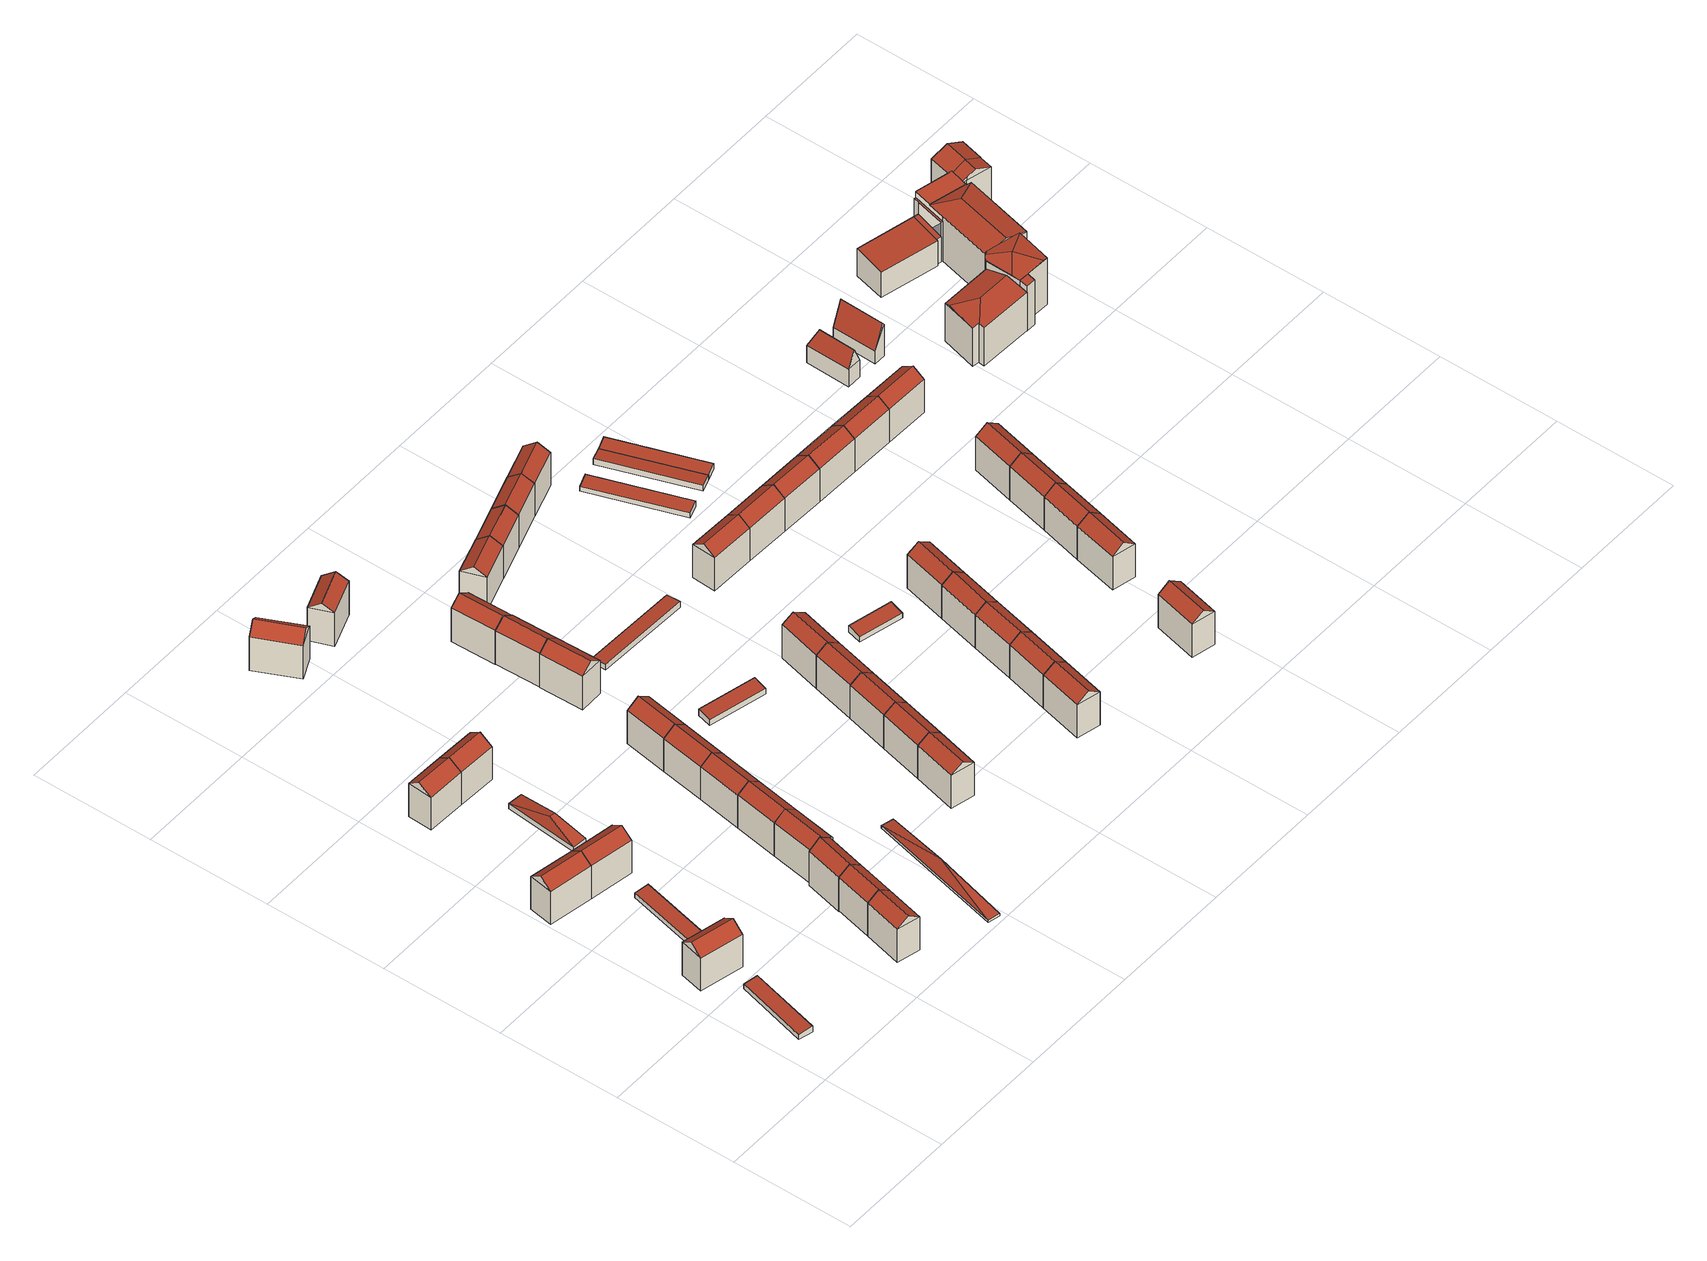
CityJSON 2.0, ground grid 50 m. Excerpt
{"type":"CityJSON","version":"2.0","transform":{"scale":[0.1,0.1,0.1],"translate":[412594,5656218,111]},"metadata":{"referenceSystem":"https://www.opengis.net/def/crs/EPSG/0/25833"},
"CityObjects":{
"building1":{"type":"Building","attributes":{"Dachtyp_tdc":"tdcPolyFlatRoof","Gemeindeschluessel":14612000,"Dachneigung":5.55,"QualitaetDacherkennung":87,"Geometrietyp2DReferenz":"3000","measuredHeight":2.7,"function":"31001_2463","roofType":"2100"},"geometry":[{"type":"Solid","lod":"2","boundaries":[[[[0,1,2,3]],[[1,4,5,2]],[[4,6,7,5]],[[6,0,3,7]],[[6,4,1,0]],[[3,2,5,7]]]],"semantics":{"surfaces":[{"type":"WallSurface"},{"type":"RoofSurface"},{"type":"GroundSurface"}],"values":[[0,0,0,0,1,2]]}}]},
"building2":{"type":"Building","attributes":{"Dachtyp_tdc":"tdcGableRoof","Gemeindeschluessel":14612000,"Dachneigung":35.39,"QualitaetDacherkennung":75,"Geometrietyp2DReferenz":"3000","measuredHeight":19.1,"function":"31001_9998","roofType":"3100"},"geometry":[{"type":"Solid","lod":"2","boundaries":[[[[8,9,10,11]],[[9,12,13,10]],[[12,14,15,13]],[[14,8,11,15]],[[12,9,16]],[[8,14,17]],[[9,8,17,16]],[[14,12,16,17]],[[11,10,13,15]]]],"semantics":{"surfaces":[{"type":"WallSurface"},{"type":"RoofSurface"},{"type":"GroundSurface"}],"values":[[0,0,0,0,0,0,1,1,2]]}}]},
"building3":{"type":"Building","attributes":{"Dachtyp_tdc":"tdcGableRoof","Gemeindeschluessel":14612000,"Dachneigung":35.64,"QualitaetDacherkennung":74,"Geometrietyp2DReferenz":"3000","measuredHeight":19.13,"function":"31001_9998","roofType":"3100"},"geometry":[{"type":"Solid","lod":"2","boundaries":[[[[18,19,20,21]],[[19,22,23,20]],[[22,24,25,23]],[[24,18,21,25]],[[22,19,26]],[[18,24,27]],[[19,18,27,26]],[[24,22,26,27]],[[21,20,23,25]]]],"semantics":{"surfaces":[{"type":"WallSurface"},{"type":"RoofSurface"},{"type":"GroundSurface"}],"values":[[0,0,0,0,0,0,1,1,2]]}}]},
"building4":{"type":"Building","attributes":{"Dachtyp_tdc":"tdcPolyFlatRoof","Gemeindeschluessel":14612000,"Dachneigung":5.26,"QualitaetDacherkennung":75,"Geometrietyp2DReferenz":"3000","measuredHeight":2.68,"function":"31001_2463","roofType":"2100"},"geometry":[{"type":"Solid","lod":"2","boundaries":[[[[28,29,30,31]],[[29,32,33,30]],[[32,34,35,33]],[[34,28,31,35]],[[34,32,29,28]],[[31,30,33,35]]]],"semantics":{"surfaces":[{"type":"WallSurface"},{"type":"RoofSurface"},{"type":"GroundSurface"}],"values":[[0,0,0,0,1,2]]}}]},
"building5":{"type":"Building","attributes":{"Dachtyp_tdc":"tdcGableRoof","Gemeindeschluessel":14612000,"Dachneigung":35.55,"QualitaetDacherkennung":75,"Geometrietyp2DReferenz":"3000","measuredHeight":19.11,"function":"31001_9998","roofType":"3100"},"geometry":[{"type":"Solid","lod":"2","boundaries":[[[[36,18,21,37]],[[18,24,25,21]],[[24,38,39,25]],[[38,36,37,39]],[[24,18,27]],[[36,38,40]],[[18,36,40,27]],[[38,24,27,40]],[[37,21,25,39]]]],"semantics":{"surfaces":[{"type":"WallSurface"},{"type":"RoofSurface"},{"type":"GroundSurface"}],"values":[[0,0,0,0,0,0,1,1,2]]}}]},
"building6":{"type":"Building","attributes":{"Dachtyp_tdc":"tdcGableRoof","Gemeindeschluessel":14612000,"Dachneigung":35.31,"QualitaetDacherkennung":88,"Geometrietyp2DReferenz":"3000","measuredHeight":19.19,"function":"31001_9998","roofType":"3100"},"geometry":[{"type":"Solid","lod":"2","boundaries":[[[[41,42,43,44]],[[42,45,46,43]],[[45,47,48,46]],[[47,41,44,48]],[[45,42,49]],[[41,47,50]],[[42,41,50,49]],[[47,45,49,50]],[[44,43,46,48]]]],"semantics":{"surfaces":[{"type":"WallSurface"},{"type":"RoofSurface"},{"type":"GroundSurface"}],"values":[[0,0,0,0,0,0,1,1,2]]}}]},
"building7":{"type":"Building","attributes":{"Dachtyp_tdc":"tdcGableRoof","Gemeindeschluessel":14612000,"Dachneigung":35.02,"QualitaetDacherkennung":83,"Geometrietyp2DReferenz":"3000","measuredHeight":19.16,"function":"31001_9998","roofType":"3100"},"geometry":[{"type":"Solid","lod":"2","boundaries":[[[[51,52,53,54]],[[52,55,56,53]],[[55,57,58,56]],[[57,51,54,58]],[[55,52,59]],[[51,57,60]],[[52,51,60,59]],[[57,55,59,60]],[[54,53,56,58]]]],"semantics":{"surfaces":[{"type":"WallSurface"},{"type":"RoofSurface"},{"type":"GroundSurface"}],"values":[[0,0,0,0,0,0,1,1,2]]}}]},
"building8":{"type":"Building","attributes":{"Dachtyp_tdc":"tdcGableRoof","Gemeindeschluessel":14612000,"Dachneigung":35.97,"QualitaetDacherkennung":90,"Geometrietyp2DReferenz":"3000","measuredHeight":19.18,"function":"31001_9998","roofType":"3100"},"geometry":[{"type":"Solid","lod":"2","boundaries":[[[[47,61,62,48]],[[61,63,64,62]],[[65,47,48,44]],[[63,61,66]],[[47,65,67]],[[61,47,67,66]],[[65,63,66,67]],[[48,62,64,44]],[[63,65,44,64]]]],"semantics":{"surfaces":[{"type":"WallSurface"},{"type":"RoofSurface"},{"type":"GroundSurface"}],"values":[[0,0,0,0,0,1,1,2,0]]}}]},
"building9":{"type":"Building","attributes":{"Dachtyp_tdc":"tdcHipRoof","Gemeindeschluessel":14612000,"Dachneigung":67.51,"QualitaetDacherkennung":10,"Geometrietyp2DReferenz":"3000","measuredHeight":7.42,"function":"31001_2463","roofType":"3200"},"geometry":[{"type":"Solid","lod":"2","boundaries":[[[[68,69,70,71]],[[69,72,73,70]],[[72,74,75,73]],[[74,68,71,75]],[[72,69,76]],[[68,74,77]],[[69,68,77,76]],[[74,72,76,77]],[[71,70,73,75]]]],"semantics":{"surfaces":[{"type":"WallSurface"},{"type":"RoofSurface"},{"type":"GroundSurface"}],"values":[[0,0,0,0,1,1,1,1,2]]}}]},
"building10":{"type":"Building","attributes":{"Dachtyp_tdc":"tdcGableRoof","Gemeindeschluessel":14612000,"Dachneigung":35.91,"QualitaetDacherkennung":90,"Geometrietyp2DReferenz":"3000","measuredHeight":19.71,"function":"31001_9998","roofType":"3100"},"geometry":[{"type":"Solid","lod":"2","boundaries":[[[[66,61,78,79]],[[61,80,81,78]],[[80,82,83,81]],[[82,84,85,83]],[[84,86,87,85]],[[86,88,89,87]],[[88,63,90,89]],[[63,66,79,90]],[[86,84,82,80,61,66]],[[66,63,88,86]],[[79,78,81,83,85,87,89,90]]]],"semantics":{"surfaces":[{"type":"WallSurface"},{"type":"RoofSurface"},{"type":"GroundSurface"}],"values":[[0,0,0,0,0,0,0,0,1,1,2]]}}]},
"building11":{"type":"Building","attributes":{"Dachtyp_tdc":"tdcGableRoof","Gemeindeschluessel":14612000,"Dachneigung":35.01,"QualitaetDacherkennung":83,"Geometrietyp2DReferenz":"3000","measuredHeight":19.16,"function":"31001_9998","roofType":"3100"},"geometry":[{"type":"Solid","lod":"2","boundaries":[[[[52,91,92,53]],[[91,93,94,92]],[[93,55,56,94]],[[55,52,53,56]],[[93,91,95]],[[52,55,96]],[[91,52,96,95]],[[55,93,95,96]],[[53,92,94,56]]]],"semantics":{"surfaces":[{"type":"WallSurface"},{"type":"RoofSurface"},{"type":"GroundSurface"}],"values":[[0,0,0,0,0,0,1,1,2]]}}]},
"building12":{"type":"Building","attributes":{"Dachtyp_tdc":"tdcFreeFormRoof","Gemeindeschluessel":14612000,"Dachneigung":35.44,"QualitaetDacherkennung":91,"Geometrietyp2DReferenz":"3000","measuredHeight":19.19,"function":"31001_9998","roofType":"5000"},"geometry":[{"type":"Solid","lod":"2","boundaries":[[[[97,98,99,100]],[[98,101,102,99]],[[101,103,104,102]],[[103,88,105,104]],[[88,97,100,105]],[[106,107,98,97]],[[88,103,101,107,106]],[[97,88,106]],[[101,98,107]],[[100,99,102,104,105]]]],"semantics":{"surfaces":[{"type":"WallSurface"},{"type":"RoofSurface"},{"type":"GroundSurface"}],"values":[[0,0,0,0,0,1,1,0,0,2]]}}]},
"building13":{"type":"Building","attributes":{"Dachtyp_tdc":"tdcGableRoof","Gemeindeschluessel":14612000,"Dachneigung":35.56,"QualitaetDacherkennung":92,"Geometrietyp2DReferenz":"3000","measuredHeight":19.22,"function":"31001_9998","roofType":"3100"},"geometry":[{"type":"Solid","lod":"2","boundaries":[[[[98,108,109,99]],[[108,110,111,109]],[[110,101,102,111]],[[101,98,99,102]],[[110,108,112]],[[98,101,107]],[[108,98,107,112]],[[101,110,112,107]],[[99,109,111,102]]]],"semantics":{"surfaces":[{"type":"WallSurface"},{"type":"RoofSurface"},{"type":"GroundSurface"}],"values":[[0,0,0,0,0,0,1,1,2]]}}]},
"building14":{"type":"Building","attributes":{"Dachtyp_tdc":"tdcTentRoof","Gemeindeschluessel":14612000,"Dachneigung":64.66,"QualitaetDacherkennung":13,"Geometrietyp2DReferenz":"3000","measuredHeight":6.42,"function":"31001_2463","roofType":"4000"},"geometry":[{"type":"Solid","lod":"2","boundaries":[[[[113,114,115,116]],[[114,117,118,115]],[[117,119,120,118]],[[119,113,116,120]],[[114,113,121]],[[117,114,121]],[[119,117,121]],[[113,119,121]],[[116,115,118,120]]]],"semantics":{"surfaces":[{"type":"WallSurface"},{"type":"RoofSurface"},{"type":"GroundSurface"}],"values":[[0,0,0,0,1,1,1,1,2]]}}]},
"building15":{"type":"Building","attributes":{"Dachtyp_tdc":"tdcGableRoof","Gemeindeschluessel":14612000,"Dachneigung":35.61,"QualitaetDacherkennung":92,"Geometrietyp2DReferenz":"3000","measuredHeight":19.2,"function":"31001_9998","roofType":"3100"},"geometry":[{"type":"Solid","lod":"2","boundaries":[[[[122,123,124,109]],[[123,125,126,124]],[[125,110,111,126]],[[110,122,109,111]],[[125,123,127]],[[122,110,112]],[[123,122,112,127]],[[110,125,127,112]],[[109,124,126,111]]]],"semantics":{"surfaces":[{"type":"WallSurface"},{"type":"RoofSurface"},{"type":"GroundSurface"}],"values":[[0,0,0,0,0,0,1,1,2]]}}]},
"building16":{"type":"Building","attributes":{"Dachtyp_tdc":"tdcGableRoof","Gemeindeschluessel":14612000,"Dachneigung":35.51,"QualitaetDacherkennung":92,"Geometrietyp2DReferenz":"3000","measuredHeight":19.21,"function":"31001_9998","roofType":"3100"},"geometry":[{"type":"Solid","lod":"2","boundaries":[[[[123,128,129,124]],[[128,130,131,129]],[[130,125,126,131]],[[125,123,124,126]],[[130,128,132]],[[123,125,127]],[[128,123,127,132]],[[125,130,132,127]],[[124,129,131,126]]]],"semantics":{"surfaces":[{"type":"WallSurface"},{"type":"RoofSurface"},{"type":"GroundSurface"}],"values":[[0,0,0,0,0,0,1,1,2]]}}]},
"building17":{"type":"Building","attributes":{"Dachtyp_tdc":"tdcGableRoof","Gemeindeschluessel":14612000,"Dachneigung":37.38,"QualitaetDacherkennung":75,"Geometrietyp2DReferenz":"3000","measuredHeight":19.61,"function":"31001_9998","roofType":"3100"},"geometry":[{"type":"Solid","lod":"2","boundaries":[[[[133,134,135,136]],[[137,138,139,140]],[[141,142,138,137]],[[142,134,139,138]],[[134,133,140,139]],[[133,141,137,140]],[[134,142,135]],[[141,133,136]],[[142,141,136,135]]]],"semantics":{"surfaces":[{"type":"RoofSurface"},{"type":"GroundSurface"},{"type":"WallSurface"}],"values":[[0,1,2,2,2,2,2,2,0]]}}]},
"building18":{"type":"Building","attributes":{"Dachtyp_tdc":"tdcGableRoof","Gemeindeschluessel":14612000,"Dachneigung":35.32,"QualitaetDacherkennung":86,"Geometrietyp2DReferenz":"3000","measuredHeight":19.2,"function":"31001_9998","roofType":"3100"},"geometry":[{"type":"Solid","lod":"2","boundaries":[[[[143,144,145,129]],[[144,146,147,145]],[[146,130,131,147]],[[130,143,129,131]],[[146,144,148]],[[143,130,132]],[[144,143,132,148]],[[130,146,148,132]],[[129,145,147,131]]]],"semantics":{"surfaces":[{"type":"WallSurface"},{"type":"RoofSurface"},{"type":"GroundSurface"}],"values":[[0,0,0,0,0,0,1,1,2]]}}]},
"building19":{"type":"Building","attributes":{"Dachtyp_tdc":"tdcGableRoof","Gemeindeschluessel":14612000,"Dachneigung":34.57,"QualitaetDacherkennung":83,"Geometrietyp2DReferenz":"3000","measuredHeight":19.11,"function":"31001_9998","roofType":"3100"},"geometry":[{"type":"Solid","lod":"2","boundaries":[[[[149,150,151,152]],[[150,153,154,151]],[[153,155,156,154]],[[155,149,152,156]],[[153,150,157]],[[149,155,158]],[[150,149,158,157]],[[155,153,157,158]],[[152,151,154,156]]]],"semantics":{"surfaces":[{"type":"WallSurface"},{"type":"RoofSurface"},{"type":"GroundSurface"}],"values":[[0,0,0,0,0,0,1,1,2]]}}]},
"building20":{"type":"Building","attributes":{"Dachtyp_tdc":"tdcGableRoof","Gemeindeschluessel":14612000,"Dachneigung":37.16,"QualitaetDacherkennung":88,"Geometrietyp2DReferenz":"3000","measuredHeight":19.47,"function":"31001_9998","roofType":"3100"},"geometry":[{"type":"Solid","lod":"2","boundaries":[[[[159,160,161,162]],[[160,163,164,161]],[[163,165,166,164]],[[165,159,162,166]],[[163,160,167]],[[159,165,168]],[[160,159,168,167]],[[165,163,167,168]],[[162,161,164,166]]]],"semantics":{"surfaces":[{"type":"WallSurface"},{"type":"RoofSurface"},{"type":"GroundSurface"}],"values":[[0,0,0,0,0,0,1,1,2]]}}]},
"building21":{"type":"Building","attributes":{"Dachtyp_tdc":"tdcGableRoof","Gemeindeschluessel":14612000,"Dachneigung":34.82,"QualitaetDacherkennung":87,"Geometrietyp2DReferenz":"3000","measuredHeight":19.14,"function":"31001_9998","roofType":"3100"},"geometry":[{"type":"Solid","lod":"2","boundaries":[[[[169,170,171,172]],[[170,173,174,171]],[[173,175,176,174]],[[175,169,172,176]],[[173,170,177]],[[169,175,178]],[[170,169,178,177]],[[175,173,177,178]],[[172,171,174,176]]]],"semantics":{"surfaces":[{"type":"WallSurface"},{"type":"RoofSurface"},{"type":"GroundSurface"}],"values":[[0,0,0,0,0,0,1,1,2]]}}]},
"building22":{"type":"Building","attributes":{"Dachtyp_tdc":"tdcGableRoof","Gemeindeschluessel":14612000,"Dachneigung":37.11,"QualitaetDacherkennung":91,"Geometrietyp2DReferenz":"3000","measuredHeight":19.4,"function":"31001_9998","roofType":"3100"},"geometry":[{"type":"Solid","lod":"2","boundaries":[[[[179,180,181,182]],[[180,183,184,181]],[[183,185,186,184]],[[185,179,182,186]],[[183,180,187]],[[179,185,188]],[[180,179,188,187]],[[185,183,187,188]],[[182,181,184,186]]]],"semantics":{"surfaces":[{"type":"WallSurface"},{"type":"RoofSurface"},{"type":"GroundSurface"}],"values":[[0,0,0,0,0,0,1,1,2]]}}]},
"building23":{"type":"Building","attributes":{"Dachtyp_tdc":"tdcGableRoof","Gemeindeschluessel":14612000,"Dachneigung":36.92,"QualitaetDacherkennung":90,"Geometrietyp2DReferenz":"3000","measuredHeight":19.44,"function":"31001_9998","roofType":"3100"},"geometry":[{"type":"Solid","lod":"2","boundaries":[[[[189,190,191,192]],[[190,193,194,191]],[[193,195,196,194]],[[195,189,192,196]],[[193,190,197]],[[189,195,198]],[[190,189,198,197]],[[195,193,197,198]],[[192,191,194,196]]]],"semantics":{"surfaces":[{"type":"WallSurface"},{"type":"RoofSurface"},{"type":"GroundSurface"}],"values":[[0,0,0,0,0,0,1,1,2]]}}]},
"building24":{"type":"Building","attributes":{"Dachtyp_tdc":"tdcGableRoof","Gemeindeschluessel":14612000,"Dachneigung":34.36,"QualitaetDacherkennung":91,"Geometrietyp2DReferenz":"3000","measuredHeight":19.15,"function":"31001_9998","roofType":"3100"},"geometry":[{"type":"Solid","lod":"2","boundaries":[[[[170,199,200,201]],[[199,202,203,200]],[[202,173,204,203]],[[173,170,201,204]],[[202,199,205]],[[170,173,206]],[[199,170,206,205]],[[173,202,205,206]],[[201,200,203,204]]]],"semantics":{"surfaces":[{"type":"WallSurface"},{"type":"RoofSurface"},{"type":"GroundSurface"}],"values":[[0,0,0,0,0,0,1,1,2]]}}]},
"building25":{"type":"Building","attributes":{"Dachtyp_tdc":"tdcPolyFlatRoof","Gemeindeschluessel":14612000,"Dachneigung":5.89,"QualitaetDacherkennung":52,"Geometrietyp2DReferenz":"3000","measuredHeight":3.11,"function":"31001_2463","roofType":"2100"},"geometry":[{"type":"Solid","lod":"2","boundaries":[[[[207,208,209,210]],[[208,211,212,209]],[[211,213,214,212]],[[213,207,210,214]],[[213,211,208,207]],[[210,209,212,214]]]],"semantics":{"surfaces":[{"type":"WallSurface"},{"type":"RoofSurface"},{"type":"GroundSurface"}],"values":[[0,0,0,0,1,2]]}}]},
"building26":{"type":"Building","attributes":{"Dachtyp_tdc":"tdcGableRoof","Gemeindeschluessel":14612000,"Dachneigung":34.79,"QualitaetDacherkennung":91,"Geometrietyp2DReferenz":"3000","measuredHeight":19.17,"function":"31001_9998","roofType":"3100"},"geometry":[{"type":"Solid","lod":"2","boundaries":[[[[199,215,216,200]],[[215,217,218,216]],[[217,219,203,218]],[[219,199,200,203]],[[217,215,220]],[[199,219,205]],[[215,199,205,220]],[[219,217,220,205]],[[200,216,218,203]]]],"semantics":{"surfaces":[{"type":"WallSurface"},{"type":"RoofSurface"},{"type":"GroundSurface"}],"values":[[0,0,0,0,0,0,1,1,2]]}}]},
"building27":{"type":"Building","attributes":{"Dachtyp_tdc":"tdcGableRoof","Gemeindeschluessel":14612000,"Dachneigung":34.71,"QualitaetDacherkennung":91,"Geometrietyp2DReferenz":"3000","measuredHeight":19.19,"function":"31001_9998","roofType":"3100"},"geometry":[{"type":"Solid","lod":"2","boundaries":[[[[221,222,223,216]],[[222,224,225,223]],[[224,217,218,225]],[[217,221,216,218]],[[224,222,226]],[[221,217,227]],[[222,221,227,226]],[[217,224,226,227]],[[216,223,225,218]]]],"semantics":{"surfaces":[{"type":"WallSurface"},{"type":"RoofSurface"},{"type":"GroundSurface"}],"values":[[0,0,0,0,0,0,1,1,2]]}}]},
"building28":{"type":"Building","attributes":{"Dachtyp_tdc":"tdcPolyFlatRoof","Gemeindeschluessel":14612000,"Dachneigung":5.76,"QualitaetDacherkennung":87,"Geometrietyp2DReferenz":"3000","measuredHeight":2.73,"function":"31001_2463","roofType":"2100"},"geometry":[{"type":"Solid","lod":"2","boundaries":[[[[228,229,230,231]],[[232,233,234,235]],[[231,230,233,232]],[[230,229,234,233]],[[229,228,235,234]],[[228,231,232,235]]]],"semantics":{"surfaces":[{"type":"RoofSurface"},{"type":"GroundSurface"},{"type":"WallSurface"}],"values":[[0,1,2,2,2,2]]}}]},
"building29":{"type":"Building","attributes":{"Dachtyp_tdc":"tdcGableRoof","Gemeindeschluessel":14612000,"Dachneigung":34.93,"QualitaetDacherkennung":78,"Geometrietyp2DReferenz":"3000","measuredHeight":19.22,"function":"31001_9998","roofType":"3100"},"geometry":[{"type":"Solid","lod":"2","boundaries":[[[[236,237,238,239]],[[237,240,241,238]],[[240,242,243,241]],[[242,236,239,243]],[[240,237,244]],[[236,242,245]],[[237,236,245,244]],[[242,240,244,245]],[[239,238,241,243]]]],"semantics":{"surfaces":[{"type":"WallSurface"},{"type":"RoofSurface"},{"type":"GroundSurface"}],"values":[[0,0,0,0,0,0,1,1,2]]}}]},
"building30":{"type":"Building","attributes":{"Dachtyp_tdc":"tdcGableRoof","Gemeindeschluessel":14612000,"Dachneigung":35.17,"QualitaetDacherkennung":86,"Geometrietyp2DReferenz":"3000","measuredHeight":19.25,"function":"31001_9998","roofType":"3100"},"geometry":[{"type":"Solid","lod":"2","boundaries":[[[[222,246,247,223]],[[246,248,249,247]],[[248,250,225,249]],[[250,222,223,225]],[[248,246,251]],[[222,250,226]],[[246,222,226,251]],[[250,248,251,226]],[[223,247,249,225]]]],"semantics":{"surfaces":[{"type":"WallSurface"},{"type":"RoofSurface"},{"type":"GroundSurface"}],"values":[[0,0,0,0,0,0,1,1,2]]}}]},
"building31":{"type":"Building","attributes":{"Dachtyp_tdc":"tdcGableRoof","Gemeindeschluessel":14612000,"Dachneigung":34.94,"QualitaetDacherkennung":89,"Geometrietyp2DReferenz":"3000","measuredHeight":19.2,"function":"31001_9998","roofType":"3100"},"geometry":[{"type":"Solid","lod":"2","boundaries":[[[[252,253,254,255]],[[253,256,257,254]],[[256,258,259,257]],[[258,252,255,259]],[[256,253,260]],[[252,258,261]],[[253,252,261,260]],[[258,256,260,261]],[[255,254,257,259]]]],"semantics":{"surfaces":[{"type":"WallSurface"},{"type":"RoofSurface"},{"type":"GroundSurface"}],"values":[[0,0,0,0,0,0,1,1,2]]}}]},
"building32":{"type":"Building","attributes":{"Dachtyp_tdc":"tdcGableRoof","Gemeindeschluessel":14612000,"Dachneigung":34.84,"QualitaetDacherkennung":78,"Geometrietyp2DReferenz":"3000","measuredHeight":19.22,"function":"31001_9998","roofType":"3100"},"geometry":[{"type":"Solid","lod":"2","boundaries":[[[[237,262,263,238]],[[262,264,265,263]],[[264,240,241,265]],[[240,237,238,241]],[[264,262,266]],[[237,240,244]],[[262,237,244,266]],[[240,264,266,244]],[[238,263,265,241]]]],"semantics":{"surfaces":[{"type":"WallSurface"},{"type":"RoofSurface"},{"type":"GroundSurface"}],"values":[[0,0,0,0,0,0,1,1,2]]}}]},
"building33":{"type":"Building","attributes":{"Dachtyp_tdc":"tdcGableRoof","Gemeindeschluessel":14612000,"Dachneigung":35.18,"QualitaetDacherkennung":92,"Geometrietyp2DReferenz":"3000","measuredHeight":19.2,"function":"31001_9998","roofType":"3100"},"geometry":[{"type":"Solid","lod":"2","boundaries":[[[[267,268,269,254]],[[268,270,271,269]],[[270,256,257,271]],[[256,267,254,257]],[[270,268,272]],[[267,256,273]],[[268,267,273,272]],[[256,270,272,273]],[[254,269,271,257]]]],"semantics":{"surfaces":[{"type":"WallSurface"},{"type":"RoofSurface"},{"type":"GroundSurface"}],"values":[[0,0,0,0,0,0,1,1,2]]}}]},
"building34":{"type":"Building","attributes":{"Dachtyp_tdc":"tdcGableRoof","Gemeindeschluessel":14612000,"Dachneigung":35.07,"QualitaetDacherkennung":80,"Geometrietyp2DReferenz":"3000","measuredHeight":19.15,"function":"31001_9998","roofType":"3100"},"geometry":[{"type":"Solid","lod":"2","boundaries":[[[[274,264,275,276]],[[264,262,277,275]],[[262,278,279,277]],[[278,274,276,279]],[[262,264,280]],[[274,278,281]],[[264,274,281,280]],[[278,262,280,281]],[[276,275,277,279]]]],"semantics":{"surfaces":[{"type":"WallSurface"},{"type":"RoofSurface"},{"type":"GroundSurface"}],"values":[[0,0,0,0,0,0,1,1,2]]}}]},
"building35":{"type":"Building","attributes":{"Dachtyp_tdc":"tdcPolyFlatRoof","Gemeindeschluessel":14612000,"Dachneigung":6.62,"QualitaetDacherkennung":54,"Geometrietyp2DReferenz":"3000","measuredHeight":3.01,"function":"31001_2463","roofType":"2100"},"geometry":[{"type":"Solid","lod":"2","boundaries":[[[[282,283,284,285]],[[283,286,287,284]],[[286,288,289,287]],[[288,282,285,289]],[[288,286,283,282]],[[285,284,287,289]]]],"semantics":{"surfaces":[{"type":"WallSurface"},{"type":"RoofSurface"},{"type":"GroundSurface"}],"values":[[0,0,0,0,1,2]]}}]},
"building36":{"type":"Building","attributes":{"Dachtyp_tdc":"tdcGableRoof","Gemeindeschluessel":14612000,"Dachneigung":35.07,"QualitaetDacherkennung":92,"Geometrietyp2DReferenz":"3000","measuredHeight":19.2,"function":"31001_9998","roofType":"3100"},"geometry":[{"type":"Solid","lod":"2","boundaries":[[[[268,290,291,269]],[[290,292,293,291]],[[292,270,271,293]],[[270,268,269,271]],[[292,290,294]],[[268,270,272]],[[290,268,272,294]],[[270,292,294,272]],[[269,291,293,271]]]],"semantics":{"surfaces":[{"type":"WallSurface"},{"type":"RoofSurface"},{"type":"GroundSurface"}],"values":[[0,0,0,0,0,0,1,1,2]]}}]},
"building37":{"type":"Building","attributes":{"Dachtyp_tdc":"tdcGableRoof","Gemeindeschluessel":14612000,"Dachneigung":35.02,"QualitaetDacherkennung":81,"Geometrietyp2DReferenz":"3000","measuredHeight":19.02,"function":"31001_9998","roofType":"3100"},"geometry":[{"type":"Solid","lod":"2","boundaries":[[[[295,296,297,298]],[[296,299,300,297]],[[299,301,302,300]],[[301,295,298,302]],[[299,296,303]],[[295,301,304]],[[296,295,304,303]],[[301,299,303,304]],[[298,297,300,302]]]],"semantics":{"surfaces":[{"type":"WallSurface"},{"type":"RoofSurface"},{"type":"GroundSurface"}],"values":[[0,0,0,0,0,0,1,1,2]]}}]},
"building38":{"type":"Building","attributes":{"Dachtyp_tdc":"tdcGableRoof","Gemeindeschluessel":14612000,"Dachneigung":35.18,"QualitaetDacherkennung":92,"Geometrietyp2DReferenz":"3000","measuredHeight":19.21,"function":"31001_9998","roofType":"3100"},"geometry":[{"type":"Solid","lod":"2","boundaries":[[[[290,305,306,291]],[[305,307,308,306]],[[307,292,293,308]],[[292,290,291,293]],[[307,305,309]],[[290,292,294]],[[305,290,294,309]],[[292,307,309,294]],[[291,306,308,293]]]],"semantics":{"surfaces":[{"type":"WallSurface"},{"type":"RoofSurface"},{"type":"GroundSurface"}],"values":[[0,0,0,0,0,0,1,1,2]]}}]},
"building39":{"type":"Building","attributes":{"Dachtyp_tdc":"tdcGableRoof","Gemeindeschluessel":14612000,"Dachneigung":34.74,"QualitaetDacherkennung":79,"Geometrietyp2DReferenz":"3000","measuredHeight":19.12,"function":"31001_9998","roofType":"3100"},"geometry":[{"type":"Solid","lod":"2","boundaries":[[[[278,310,311,279]],[[310,312,313,311]],[[312,274,276,313]],[[274,278,279,276]],[[312,310,314]],[[278,274,281]],[[310,278,281,314]],[[274,312,314,281]],[[279,311,313,276]]]],"semantics":{"surfaces":[{"type":"WallSurface"},{"type":"RoofSurface"},{"type":"GroundSurface"}],"values":[[0,0,0,0,0,0,1,1,2]]}}]},
"building40":{"type":"Building","attributes":{"Dachtyp_tdc":"tdcGableRoof","Gemeindeschluessel":14612000,"Dachneigung":35.03,"QualitaetDacherkennung":89,"Geometrietyp2DReferenz":"3000","measuredHeight":19.21,"function":"31001_9998","roofType":"3100"},"geometry":[{"type":"Solid","lod":"2","boundaries":[[[[315,316,317,306]],[[316,318,319,317]],[[318,307,308,319]],[[307,315,306,308]],[[318,316,320]],[[315,307,321]],[[316,315,321,320]],[[307,318,320,321]],[[306,317,319,308]]]],"semantics":{"surfaces":[{"type":"WallSurface"},{"type":"RoofSurface"},{"type":"GroundSurface"}],"values":[[0,0,0,0,0,0,1,1,2]]}}]},
"building41":{"type":"Building","attributes":{"Dachtyp_tdc":"tdcGableRoof","Gemeindeschluessel":14612000,"Dachneigung":35.35,"QualitaetDacherkennung":81,"Geometrietyp2DReferenz":"3000","measuredHeight":19.12,"function":"31001_9998","roofType":"3100"},"geometry":[{"type":"Solid","lod":"2","boundaries":[[[[301,322,323,324]],[[322,325,326,323]],[[325,295,327,326]],[[295,301,324,327]],[[325,322,328]],[[301,295,304]],[[322,301,304,328]],[[295,325,328,304]],[[324,323,326,327]]]],"semantics":{"surfaces":[{"type":"WallSurface"},{"type":"RoofSurface"},{"type":"GroundSurface"}],"values":[[0,0,0,0,0,0,1,1,2]]}}]},
"building42":{"type":"Building","attributes":{"Dachtyp_tdc":"tdcPolyFlatRoof","Gemeindeschluessel":14612000,"Dachneigung":4.48,"QualitaetDacherkennung":76,"Geometrietyp2DReferenz":"3000","measuredHeight":2.71,"function":"31001_2463","roofType":"2100"},"geometry":[{"type":"Solid","lod":"2","boundaries":[[[[329,330,331,332]],[[330,333,334,331]],[[333,335,336,334]],[[335,329,332,336]],[[335,333,330,329]],[[332,331,334,336]]]],"semantics":{"surfaces":[{"type":"WallSurface"},{"type":"RoofSurface"},{"type":"GroundSurface"}],"values":[[0,0,0,0,1,2]]}}]},
"building43":{"type":"Building","attributes":{"Dachtyp_tdc":"tdcGableRoof","Gemeindeschluessel":14612000,"Dachneigung":35.11,"QualitaetDacherkennung":84,"Geometrietyp2DReferenz":"3000","measuredHeight":19.28,"function":"31001_9998","roofType":"3100"},"geometry":[{"type":"Solid","lod":"2","boundaries":[[[[337,338,339,340]],[[338,341,342,339]],[[341,343,344,342]],[[343,337,340,344]],[[341,338,345]],[[337,343,346]],[[338,337,346,345]],[[343,341,345,346]],[[340,339,342,344]]]],"semantics":{"surfaces":[{"type":"WallSurface"},{"type":"RoofSurface"},{"type":"GroundSurface"}],"values":[[0,0,0,0,0,0,1,1,2]]}}]},
"building44":{"type":"Building","attributes":{"Dachtyp_tdc":"tdcGableRoof","Gemeindeschluessel":14612000,"Dachneigung":35.04,"QualitaetDacherkennung":81,"Geometrietyp2DReferenz":"3000","measuredHeight":19.13,"function":"31001_9998","roofType":"3100"},"geometry":[{"type":"Solid","lod":"2","boundaries":[[[[347,348,326,349]],[[348,322,323,326]],[[322,350,351,323]],[[350,347,349,351]],[[322,348,328]],[[347,350,352]],[[348,347,352,328]],[[350,322,328,352]],[[349,326,323,351]]]],"semantics":{"surfaces":[{"type":"WallSurface"},{"type":"RoofSurface"},{"type":"GroundSurface"}],"values":[[0,0,0,0,0,0,1,1,2]]}}]},
"building45":{"type":"Building","attributes":{"Dachtyp_tdc":"tdcPolyFlatRoof","Gemeindeschluessel":14612000,"Dachneigung":4.33,"QualitaetDacherkennung":91,"Geometrietyp2DReferenz":"3000","measuredHeight":2.64,"function":"31001_2463","roofType":"2100"},"geometry":[{"type":"Solid","lod":"2","boundaries":[[[[353,354,355,356]],[[354,357,358,355]],[[357,359,360,358]],[[359,353,356,360]],[[359,357,354,353]],[[356,355,358,360]]]],"semantics":{"surfaces":[{"type":"WallSurface"},{"type":"RoofSurface"},{"type":"GroundSurface"}],"values":[[0,0,0,0,1,2]]}}]},
"building46":{"type":"Building","attributes":{"Dachtyp_tdc":"tdcPolyFlatRoof","Gemeindeschluessel":14612000,"Dachneigung":4.43,"QualitaetDacherkennung":86,"Geometrietyp2DReferenz":"3000","measuredHeight":2.62,"function":"31001_2463","roofType":"2100"},"geometry":[{"type":"Solid","lod":"2","boundaries":[[[[361,362,358,363]],[[362,364,355,358]],[[364,365,366,355]],[[365,361,363,366]],[[365,364,362,361]],[[363,358,355,366]]]],"semantics":{"surfaces":[{"type":"WallSurface"},{"type":"RoofSurface"},{"type":"GroundSurface"}],"values":[[0,0,0,0,1,2]]}}]},
"building47":{"type":"Building","attributes":{"Dachtyp_tdc":"tdcGableRoof","Gemeindeschluessel":14612000,"Dachneigung":37.07,"QualitaetDacherkennung":87,"Geometrietyp2DReferenz":"3000","measuredHeight":19.48,"function":"31001_9998","roofType":"3100"},"geometry":[{"type":"Solid","lod":"2","boundaries":[[[[367,368,369,370]],[[368,371,372,369]],[[371,373,374,372]],[[373,367,370,374]],[[371,368,375]],[[367,373,376]],[[368,367,376,375]],[[373,371,375,376]],[[370,369,372,374]]]],"semantics":{"surfaces":[{"type":"WallSurface"},{"type":"RoofSurface"},{"type":"GroundSurface"}],"values":[[0,0,0,0,0,0,1,1,2]]}}]},
"building48":{"type":"Building","attributes":{"Dachtyp_tdc":"tdcGableRoof","Gemeindeschluessel":14612000,"Dachneigung":34.95,"QualitaetDacherkennung":81,"Geometrietyp2DReferenz":"3000","measuredHeight":19.1,"function":"31001_9998","roofType":"3100"},"geometry":[{"type":"Solid","lod":"2","boundaries":[[[[350,377,378,351]],[[377,379,380,378]],[[379,347,349,380]],[[347,350,351,349]],[[379,377,381]],[[350,347,352]],[[377,350,352,381]],[[347,379,381,352]],[[351,378,380,349]]]],"semantics":{"surfaces":[{"type":"WallSurface"},{"type":"RoofSurface"},{"type":"GroundSurface"}],"values":[[0,0,0,0,0,0,1,1,2]]}}]},
"building49":{"type":"Building","attributes":{"Dachtyp_tdc":"tdcGableRoof","Gemeindeschluessel":14612000,"Dachneigung":36.88,"QualitaetDacherkennung":92,"Geometrietyp2DReferenz":"3000","measuredHeight":19.51,"function":"31001_9998","roofType":"3100"},"geometry":[{"type":"Solid","lod":"2","boundaries":[[[[368,382,383,369]],[[382,384,385,383]],[[384,371,372,385]],[[371,368,369,372]],[[384,382,386]],[[368,371,375]],[[382,368,375,386]],[[371,384,386,375]],[[369,383,385,372]]]],"semantics":{"surfaces":[{"type":"WallSurface"},{"type":"RoofSurface"},{"type":"GroundSurface"}],"values":[[0,0,0,0,0,0,1,1,2]]}}]},
"building50":{"type":"Building","attributes":{"Dachtyp_tdc":"tdcGableRoof","Gemeindeschluessel":14612000,"Dachneigung":36.94,"QualitaetDacherkennung":93,"Geometrietyp2DReferenz":"3000","measuredHeight":19.61,"function":"31001_9998","roofType":"3100"},"geometry":[{"type":"Solid","lod":"2","boundaries":[[[[382,387,388,389]],[[387,390,391,388]],[[390,384,392,391]],[[384,382,389,392]],[[390,387,393]],[[382,384,386]],[[387,382,386,393]],[[384,390,393,386]],[[389,388,391,392]]]],"semantics":{"surfaces":[{"type":"WallSurface"},{"type":"RoofSurface"},{"type":"GroundSurface"}],"values":[[0,0,0,0,0,0,1,1,2]]}}]},
"building51":{"type":"Building","attributes":{"Dachtyp_tdc":"tdcGableRoof","Gemeindeschluessel":14612000,"Dachneigung":35.02,"QualitaetDacherkennung":81,"Geometrietyp2DReferenz":"3000","measuredHeight":19.06,"function":"31001_9998","roofType":"3100"},"geometry":[{"type":"Solid","lod":"2","boundaries":[[[[377,394,395,378]],[[394,396,397,395]],[[396,398,380,397]],[[398,377,378,380]],[[396,394,399]],[[377,398,381]],[[394,377,381,399]],[[398,396,399,381]],[[378,395,397,380]]]],"semantics":{"surfaces":[{"type":"WallSurface"},{"type":"RoofSurface"},{"type":"GroundSurface"}],"values":[[0,0,0,0,0,0,1,1,2]]}}]},
"building52":{"type":"Building","attributes":{"Dachtyp_tdc":"tdcGableRoof","Gemeindeschluessel":14612000,"Dachneigung":37.07,"QualitaetDacherkennung":86,"Geometrietyp2DReferenz":"3000","measuredHeight":19.62,"function":"31001_9998","roofType":"3100"},"geometry":[{"type":"Solid","lod":"2","boundaries":[[[[387,400,401,388]],[[400,402,403,401]],[[402,390,391,403]],[[390,387,388,391]],[[402,400,404]],[[387,390,393]],[[400,387,393,404]],[[390,402,404,393]],[[388,401,403,391]]]],"semantics":{"surfaces":[{"type":"WallSurface"},{"type":"RoofSurface"},{"type":"GroundSurface"}],"values":[[0,0,0,0,0,0,1,1,2]]}}]},
"building53":{"type":"Building","attributes":{"Dachtyp_tdc":"tdcGableRoof","Gemeindeschluessel":14612000,"Dachneigung":34.99,"QualitaetDacherkennung":81,"Geometrietyp2DReferenz":"3000","measuredHeight":19.08,"function":"31001_9998","roofType":"3100"},"geometry":[{"type":"Solid","lod":"2","boundaries":[[[[405,396,397,406]],[[396,394,395,397]],[[394,407,408,395]],[[407,405,406,408]],[[394,396,399]],[[405,407,409]],[[396,405,409,399]],[[407,394,399,409]],[[406,397,395,408]]]],"semantics":{"surfaces":[{"type":"WallSurface"},{"type":"RoofSurface"},{"type":"GroundSurface"}],"values":[[0,0,0,0,0,0,1,1,2]]}}]},
"building54":{"type":"Building","attributes":{"Dachtyp_tdc":"tdcFreeFormRoof","Gemeindeschluessel":14612000,"Dachneigung":66.96,"QualitaetDacherkennung":3,"Geometrietyp2DReferenz":"3000","measuredHeight":15.25,"function":"31001_2463","roofType":"5000"},"geometry":[{"type":"Solid","lod":"2","boundaries":[[[[410,411,412,413]],[[411,414,415,412]],[[414,416,417,415]],[[416,410,413,417]],[[418,419,416,414]],[[418,414,411]],[[419,418,411,410]],[[419,410,416]],[[413,412,415,417]]]],"semantics":{"surfaces":[{"type":"WallSurface"},{"type":"RoofSurface"},{"type":"GroundSurface"}],"values":[[0,0,0,0,1,1,1,0,2]]}}]},
"building55":{"type":"Building","attributes":{"Dachtyp_tdc":"tdcGableRoof","Gemeindeschluessel":14612000,"Dachneigung":69.29,"QualitaetDacherkennung":2,"Geometrietyp2DReferenz":"3000","measuredHeight":16.24,"function":"31001_2463","roofType":"3100"},"geometry":[{"type":"Solid","lod":"2","boundaries":[[[[420,421,422,423]],[[421,424,425,422]],[[424,426,427,425]],[[426,420,423,427]],[[424,421,428]],[[420,426,429]],[[421,420,429,428]],[[426,424,428,429]],[[423,422,425,427]]]],"semantics":{"surfaces":[{"type":"WallSurface"},{"type":"RoofSurface"},{"type":"GroundSurface"}],"values":[[0,0,0,0,0,0,1,1,2]]}}]},
"building56":{"type":"Building","attributes":{"Dachtyp_tdc":"tdcFreeFormRoof","Gemeindeschluessel":14612000,"Dachneigung":15.24,"QualitaetDacherkennung":63,"Geometrietyp2DReferenz":"3000","measuredHeight":20.38,"function":"31001_9998","roofType":"5000"},"geometry":[{"type":"Solid","lod":"2","boundaries":[[[[430,431,432,433]],[[431,434,435,432]],[[434,436,437,435]],[[436,438,439,437]],[[438,440,441,439]],[[440,430,433,441]],[[442,430,440,443,444]],[[436,445,444,443,438]],[[444,445,434,431,442]],[[436,434,445]],[[440,438,443]],[[431,430,442]],[[433,432,435,437,439,441]]]],"semantics":{"surfaces":[{"type":"WallSurface"},{"type":"RoofSurface"},{"type":"GroundSurface"}],"values":[[0,0,0,0,0,0,1,1,1,0,0,0,2]]}}]},
"building57":{"type":"Building","attributes":{"Gemeindeschluessel":14612000,"Geometrietyp2DReferenz":"3000","function":"31001_9998","roofType":"9999"},"children":["building57-1","building57-2","building57-3","building57-4","building57-5","building57-6","building57-7","building57-8","building57-9"]},
"building57-1":{"type":"BuildingPart","attributes":{"Dachtyp_tdc":"tdcPolyFlatRoof","Dachneigung":5.3,"QualitaetDacherkennung":60,"Geometrietyp2DReferenz":"3000","measuredHeight":13.14,"roofType":"2100"},"parents":["building57"],"geometry":[{"type":"MultiSurface","lod":"2","boundaries":[[[446,447,448,449]],[[450,451,452,453]],[[450,446,449,451]],[[452,448,447,453]]],"semantics":{"surfaces":[{"type":"WallSurface"},{"type":"RoofSurface"},{"type":"GroundSurface"}],"values":[0,0,1,2]}}]},
"building57-2":{"type":"BuildingPart","attributes":{"Dachtyp_tdc":"tdcGableRoof","Dachneigung":25.66,"QualitaetDacherkennung":60,"Geometrietyp2DReferenz":"3000","measuredHeight":23.57,"roofType":"3100"},"parents":["building57"],"geometry":[{"type":"MultiSurface","lod":"2","boundaries":[[[454,455,456,457]],[[455,458,459,456]],[[458,460,461,462,459]],[[458,455,463]],[[455,454,464,465,466,463]],[[460,458,463,466,467]],[[457,456,459,462,468]]],"semantics":{"surfaces":[{"type":"WallSurface"},{"type":"RoofSurface"},{"type":"GroundSurface"}],"values":[0,0,0,0,1,1,2]}}]},
"building57-3":{"type":"BuildingPart","attributes":{"Dachtyp_tdc":"tdcFreeFormRoof","Dachneigung":10.06,"QualitaetDacherkennung":46,"Geometrietyp2DReferenz":"3000","measuredHeight":23.94,"roofType":"5000"},"parents":["building57"],"geometry":[{"type":"MultiSurface","lod":"2","boundaries":[[[469,470,471,472]],[[473,474,475,476]],[[474,477,478,475]],[[477,479,480,478]],[[479,481,482,480]],[[481,483,484,482]],[[483,485,486,487,484]],[[488,469,472,489,490]],[[491,492,493,473,494]],[[495,496,497,498,493,492]],[[499,500,501,502,503,504,495,492]],[[499,492,491,505]],[[488,499,505,469]],[[469,505,491,494,470]],[[479,496,495,504,481]],[[481,504,503,483]],[[483,503,502,485]],[[473,493,498,474]],[[474,498,497,477]],[[477,497,496,479]],[[470,494,473]],[[472,471,476,475,478,480,482,484,487,489]]],"semantics":{"surfaces":[{"type":"WallSurface"},{"type":"RoofSurface"},{"type":"GroundSurface"}],"values":[0,0,0,0,0,0,0,0,1,1,1,1,0,0,0,0,0,0,0,0,0,2]}}]},
"building57-4":{"type":"BuildingPart","attributes":{"Dachtyp_tdc":"tdcPolyFlatRoof","Dachneigung":15.11,"QualitaetDacherkennung":36,"Geometrietyp2DReferenz":"3000","measuredHeight":22.09,"roofType":"2100"},"parents":["building57"],"geometry":[{"type":"MultiSurface","lod":"2","boundaries":[[[506,507,471,470]],[[506,508,509,507]],[[508,473,476,509]],[[473,508,506,470]],[[471,507,509,476]]],"semantics":{"surfaces":[{"type":"WallSurface"},{"type":"RoofSurface"},{"type":"GroundSurface"}],"values":[0,0,0,1,2]}}]},
"building57-5":{"type":"BuildingPart","attributes":{"Dachtyp_tdc":"tdcGableRoof","Dachneigung":25.98,"QualitaetDacherkennung":40,"Geometrietyp2DReferenz":"3000","measuredHeight":23.57,"roofType":"3100"},"parents":["building57"],"geometry":[{"type":"MultiSurface","lod":"2","boundaries":[[[510,511,512,513]],[[511,514,515,512]],[[461,510,513,462]],[[461,460,467,466,516,510]],[[517,518,516,466,465,519]],[[511,518,517,514]],[[510,516,518,511]],[[513,512,515,468,462]]],"semantics":{"surfaces":[{"type":"WallSurface"},{"type":"RoofSurface"},{"type":"GroundSurface"}],"values":[0,0,0,1,1,0,0,2]}}]},
"building57-6":{"type":"BuildingPart","attributes":{"Dachtyp_tdc":"tdcPolyFlatRoof","Dachneigung":5.23,"QualitaetDacherkennung":70,"Geometrietyp2DReferenz":"3000","measuredHeight":13.13,"roofType":"2100"},"parents":["building57"],"geometry":[{"type":"MultiSurface","lod":"2","boundaries":[[[520,521,452,451]],[[520,522,523,521]],[[522,524,525,523]],[[524,449,448,525]],[[524,522,520,451,449]],[[448,452,521,523,525]]],"semantics":{"surfaces":[{"type":"WallSurface"},{"type":"RoofSurface"},{"type":"GroundSurface"}],"values":[0,0,0,0,1,2]}}]},
"building57-7":{"type":"BuildingPart","attributes":{"Dachtyp_tdc":"tdcPolyFlatRoof","Dachneigung":0,"QualitaetDacherkennung":49,"Geometrietyp2DReferenz":"3000","measuredHeight":21.72,"roofType":"1000"},"parents":["building57"],"geometry":[{"type":"MultiSurface","lod":"2","boundaries":[[[526,527,454,457,528,529]],[[530,531,532,533,515,514,517]],[[534,531,530,535,527,526]],[[528,457,468,515,533,536]]],"semantics":{"surfaces":[{"type":"WallSurface"},{"type":"RoofSurface"},{"type":"GroundSurface"}],"values":[0,0,1,2]}}]},
"building57-8":{"type":"BuildingPart","attributes":{"Dachtyp_tdc":"tdcHipAndGableRoof","Dachneigung":14.79,"QualitaetDacherkennung":72,"Geometrietyp2DReferenz":"3000","measuredHeight":23.61,"roofType":"5000"},"parents":["building57"],"geometry":[{"type":"MultiSurface","lod":"2","boundaries":[[[537,532,538,539]],[[540,486,541,501,542,539,538]],[[537,539,542,500,488,543]],[[537,543,544]],[[544,543,488,490]],[[545,536,533,546,547,489,487]],[[532,537,546,533]],[[537,544,547,546]],[[544,490,489,547]],[[486,540,548,545,487]]],"semantics":{"surfaces":[{"type":"RoofSurface"},{"type":"WallSurface"},{"type":"GroundSurface"}],"values":[0,0,0,1,1,2,1,1,1,1]}}]},
"building57-9":{"type":"BuildingPart","attributes":{"Dachtyp_tdc":"tdcPolyFlatRoof","Dachneigung":0,"QualitaetDacherkennung":27,"Geometrietyp2DReferenz":"3000","measuredHeight":18.92,"roofType":"1000"},"parents":["building57"],"geometry":[{"type":"MultiSurface","lod":"2","boundaries":[[[548,549,450,453,545]],[[550,551,552,447,446]],[[551,529,528,552]],[[529,551,550,549,548,553]],[[545,453,447,552,528,536]]],"semantics":{"surfaces":[{"type":"WallSurface"},{"type":"RoofSurface"},{"type":"GroundSurface"}],"values":[0,0,0,1,2]}}]}
},
"vertices":[
[157,473,49],[214,458,55],[214,458,28],[157,473,28],[138,162,55],[138,162,28],[81,177,49],[81,177,28],
[239,541,179],[62,582,179],[62,582,24],[239,541,24],[84,678,182],[84,678,24],[261,637,182],[261,637,24],[73,632,215],[251,591,215],
[186,1148,173],[5,1181,173],[5,1181,17],[186,1148,17],[22,1278,173],[22,1278,17],[203,1245,173],[203,1245,17],[14,1230,208],[195,1198,208],
[278,1034,44],[335,1021,49],[335,1021,22],[278,1034,22],[266,725,49],[266,725,22],[208,738,44],[208,738,22],
[367,1117,173],[367,1117,17],[384,1213,174],[384,1213,17],[376,1166,208],
[707,277,185],[670,120,184],[670,120,27],[707,277,27],[576,142,184],[576,142,27],[614,298,184],[614,298,27],[623,131,219],[660,288,219],
[123,1881,167],[281,1874,167],[281,1874,8],[123,1881,8],[277,1776,162],[277,1776,8],[119,1782,162],[119,1782,8],[279,1829,199],[121,1836,199],
[650,451,184],[650,451,27],[742,429,185],[742,429,27],[707,277,184],[696,440,219],[660,287,219],
[358,1636,37],[418,1630,37],[418,1630,14],[358,1636,14],[387,1329,37],[387,1329,14],[328,1335,37],[328,1335,14],[378,1455,88],[354,1457,88],
[650,451,22],[696,440,22],[686,605,184],[686,605,22],[687,607,184],[687,607,22],[698,605,193],[698,605,22],[734,599,219],[734,599,22],[781,592,185],[781,592,22],[742,429,22],
[441,1867,167],[441,1867,8],[437,1769,162],[437,1769,8],[439,1823,199],[279,1830,199],
[698,605,175],[728,788,175],[728,788,18],[698,605,18],[824,772,175],[824,772,18],[794,590,175],[794,590,18],[781,592,18],[746,597,210],[776,780,210],
[757,967,175],[757,967,18],[853,951,175],[853,951,18],[805,959,210],
[1050,582,36],[1100,570,36],[1100,570,25],[1050,582,25],[966,9,35],[966,9,25],[917,21,35],[917,21,25],[1007,292,89],
[757,967,174],[786,1150,174],[786,1150,18],[883,1133,175],[883,1133,18],[835,1141,210],
[815,1331,174],[815,1331,18],[913,1315,175],[913,1315,18],[865,1323,210],
[512,2610,164],[432,2778,164],[388,2757,202],[467,2589,202],[422,2568,6],[343,2737,6],[432,2778,6],[512,2610,6],[422,2568,164],[343,2737,164],
[815,1331,175],[845,1510,175],[845,1510,18],[943,1494,175],[943,1494,18],[894,1502,210],
[574,2669,165],[724,2726,165],[724,2726,9],[574,2669,9],[759,2635,167],[759,2635,9],[609,2578,168],[609,2578,9],[742,2679,200],[592,2622,200],
[976,1915,170],[981,1733,169],[981,1733,13],[976,1915,13],[883,1730,172],[883,1730,13],[878,1912,172],[878,1912,13],[931,1732,208],[925,1914,208],
[1274,458,176],[1317,635,176],[1317,635,19],[1274,458,19],[1413,612,176],[1413,612,19],[1370,435,176],[1370,435,19],[1365,624,210],[1323,446,210],
[970,2100,169],[976,1915,169],[976,1915,14],[970,2100,14],[878,1912,173],[878,1912,14],[872,2097,173],[872,2097,14],[924,1914,208],[918,2098,208],
[964,2284,168],[970,2100,168],[970,2100,13],[964,2284,13],[872,2097,174],[872,2097,13],[866,2281,174],[866,2281,13],[917,2098,207],[911,2283,207],
[1360,815,176],[1360,815,18],[1317,635,18],[1456,792,176],[1456,792,18],[1413,612,18],[1407,803,210],[1364,624,210],
[1087,1347,40],[1101,1405,46],[1101,1405,15],[1087,1347,15],[1337,1349,46],[1337,1349,15],[1322,1290,40],[1322,1290,15],
[1402,992,176],[1402,992,18],[1498,969,175],[1498,969,18],[1456,792,175],[1449,980,210],
[1402,992,177],[1444,1170,176],[1444,1170,18],[1541,1147,175],[1541,1147,18],[1491,1159,210],[1449,981,210],
[1471,1774,40],[1473,1833,34],[1082,1845,34],[1081,1787,40],[1081,1787,12],[1082,1845,12],[1473,1833,12],[1471,1774,12],
[1032,2376,161],[1184,2425,162],[1184,2425,5],[1032,2376,5],[1215,2332,164],[1215,2332,5],[1062,2281,164],[1062,2281,5],[1200,2377,197],[1047,2327,197],
[1488,1351,177],[1488,1351,18],[1584,1327,175],[1584,1327,18],[1541,1147,174],[1534,1339,210],
[1799,330,178],[1841,508,178],[1841,508,21],[1799,330,21],[1937,485,179],[1937,485,21],[1895,307,179],[1895,307,21],[1890,496,213],[1848,318,213],
[1332,2474,162],[1332,2474,5],[1363,2381,164],[1363,2381,5],[1348,2426,197],
[1841,508,179],[1884,686,179],[1884,686,21],[1979,664,179],[1979,664,21],[1931,675,213],[1889,496,213],
[1515,2432,164],[1363,2381,6],[1515,2432,6],[1332,2474,6],[1484,2525,162],[1484,2525,6],[1348,2427,197],[1500,2477,197],
[1906,1211,45],[1892,1151,38],[1892,1151,15],[1906,1211,15],[1713,1194,38],[1713,1194,15],[1727,1253,45],[1727,1253,15],
[1926,866,179],[1926,866,21],[2021,844,179],[2021,844,21],[1973,855,213],
[1790,1725,169],[1605,1730,169],[1605,1730,14],[1790,1725,14],[1609,1829,170],[1609,1829,14],[1793,1823,170],[1793,1823,14],[1607,1780,204],[1792,1775,204],
[1967,1042,179],[1967,1042,21],[2062,1020,179],[2062,1020,21],[2015,1031,213],
[1634,2575,162],[1634,2575,6],[1665,2481,164],[1665,2481,6],[1650,2527,197],
[1967,1042,180],[2010,1223,180],[2010,1223,21],[2105,1201,179],[2105,1201,21],[2057,1212,213],[2014,1031,213],
[1977,1818,170],[1977,1818,13],[1793,1823,13],[1975,1720,169],[1975,1720,13],[1790,1725,13],[1976,1769,204],
[1887,2033,35],[1833,2014,30],[1833,2014,8],[1887,2033,8],[1704,2386,30],[1704,2386,8],[1758,2405,35],[1758,2405,8],
[2335,257,186],[2377,436,186],[2377,436,28],[2335,257,28],[2473,414,186],[2473,414,28],[2431,235,186],[2431,235,28],[2425,425,221],[2383,246,221],
[2158,1715,169],[1975,1720,170],[2158,1715,13],[2161,1813,170],[2161,1813,13],[2160,1764,204],
[1832,2430,35],[1885,2448,31],[1885,2448,8],[1832,2430,8],[2014,2078,31],[2014,2078,8],[1961,2059,35],[1961,2059,8],
[2065,2095,35],[2014,2078,30],[2065,2095,8],[1885,2448,30],[1937,2466,35],[1937,2466,8],
[2433,675,174],[2475,859,174],[2475,859,16],[2433,675,16],[2572,835,174],[2572,835,16],[2529,653,174],[2529,653,16],[2524,847,211],[2481,664,211],
[2347,1808,170],[2347,1808,13],[2344,1710,169],[2344,1710,13],[2345,1759,204],
[2517,1034,174],[2517,1034,16],[2612,1011,174],[2612,1011,16],[2565,1023,211],
[2559,1214,174],[2559,1214,15],[2517,1034,15],[2654,1191,174],[2654,1191,15],[2612,1011,15],[2607,1203,211],
[2529,1803,170],[2529,1803,13],[2527,1705,170],[2527,1705,13],[2344,1710,170],[2528,1754,204],
[2601,1394,174],[2601,1394,15],[2697,1371,174],[2697,1371,15],[2649,1382,211],
[2712,1700,170],[2712,1700,13],[2715,1798,170],[2715,1798,13],[2713,1749,204],
[2652,1978,93],[2657,2160,93],[2657,2160,12],[2652,1978,12],[2717,2158,93],[2717,2158,12],[2712,1976,93],[2712,1976,12],[2686,2129,164],[2682,1977,164],
[2795,1976,68],[2799,2159,68],[2799,2159,10],[2795,1976,10],[2847,2158,160],[2847,2158,10],[2843,1975,160],[2843,1975,10],[2838,2158,173],[2834,1975,173],
[2988,1708,192],[3024,1856,192],[3024,1856,12],[2988,1708,12],[3240,1848,192],[3240,1848,12],[3236,1670,192],[3236,1670,12],[3012,1679,192],[3012,1679,12],[3014,1704,198],[3014,1704,12],[3019,1835,198],[3013,1700,198],[3099,1764,216],[3238,1759,216],
[3346,2223,139],[3346,2223,8],[3327,2228,8],[3327,2228,139],[3317,2102,127],[3298,2107,127],[3298,2107,8],[3317,2102,8],
[3501,2210,211],[3523,2306,211],[3523,2306,8],[3501,2210,8],[3655,2274,211],[3655,2274,8],[3632,2179,211],[3632,2179,210],[3632,2179,8],[3589,2290,243],[3509,2208,214],[3548,2199,234],[3567,2194,243],[3602,2186,226],[3509,2208,8],
[3378,1695,228],[3279,1700,228],[3279,1700,8],[3378,1695,8],[3237,1702,228],[3240,1848,228],[3240,1848,8],[3237,1702,8],[3245,1856,228],[3245,1856,8],[3252,1862,228],[3252,1862,8],[3260,1867,228],[3260,1867,8],[3269,1870,228],[3269,1870,8],[3270,1874,228],[3270,1874,220],[3270,1874,8],[3412,1840,228],[3412,1840,8],[3412,1840,220],[3360,1696,232],[3315,1796,247],[3237,1734,233],[3279,1700,229],[3258,1866,236],[3252,1862,235],[3245,1856,234],[3240,1848,233],[3412,1840,234],[3390,1845,234],[3321,1862,234],[3270,1874,234],[3269,1870,235],[3260,1867,236],[3378,1695,229],
[3277,1669,220],[3277,1669,8],[3236,1670,220],[3236,1670,8],
[3620,2125,210],[3517,2149,210],[3517,2149,8],[3620,2125,8],[3496,2154,210],[3496,2154,8],[3554,2140,243],[3496,2154,215],[3517,2149,225],[3509,2208,215],
[3296,2100,127],[3296,2100,8],[3059,2156,127],[3059,2156,8],[3089,2284,139],[3089,2284,8],
[3358,2244,225],[3501,2210,225],[3358,2244,8],[3358,2244,197],[3496,2154,225],[3490,2132,225],[3490,2132,220],[3490,2132,8],[3340,2169,225],[3509,2208,225],[3340,2169,8],
[3512,2126,220],[3340,2169,220],[3412,2090,244],[3324,2101,220],[3296,1868,228],[3356,1854,244],[3441,1833,221],[3441,1833,220],[3324,2101,8],[3512,2126,8],[3441,1833,8],[3324,2101,197],
[3317,2102,197],[3346,2223,197],[3351,2245,197],[3351,2245,8],[3340,2169,197]
]}
